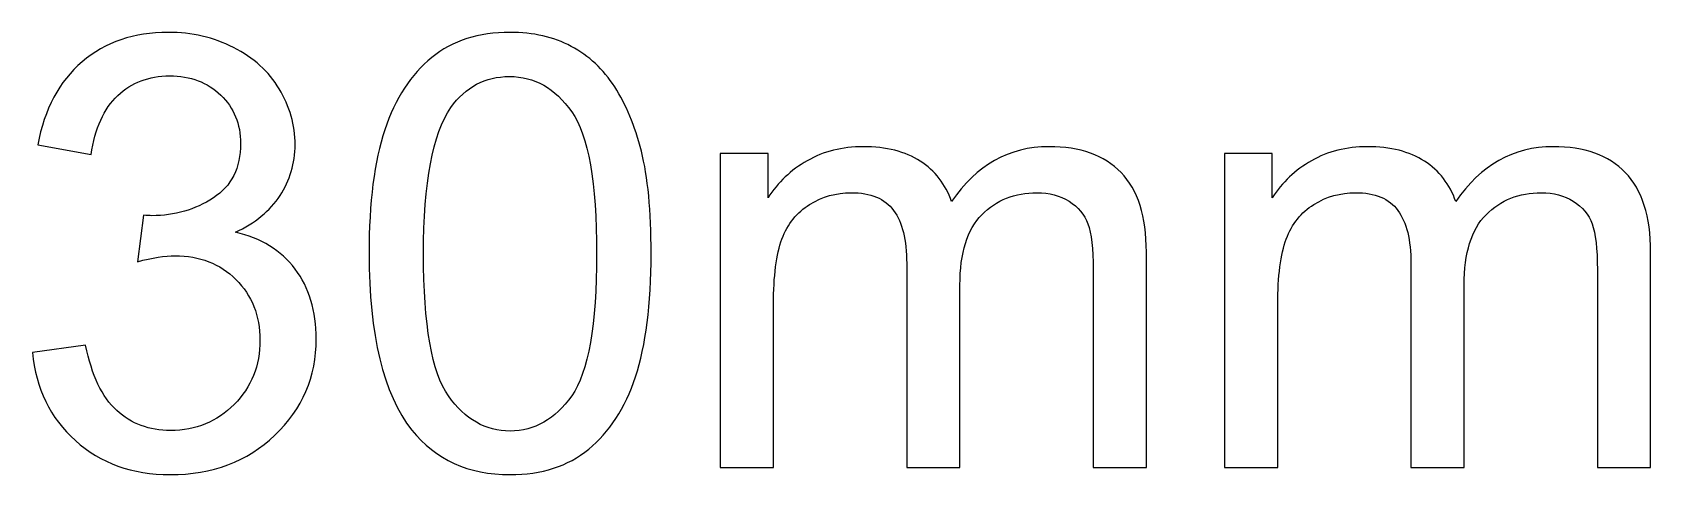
# Model space of a CAD drawing. Header units: millimetres. Extents: x 309 to 2032, y -1033 to 271.
# Drawn here: x 847.9 to 915.8, y -249.4 to -230.8 of the extents above; entities that cross this region are included whole.
import ezdxf

# ---------------------------------------------------------------- set-up
doc = ezdxf.new("R2010")
doc.units = ezdxf.units.MM
doc.header["$MEASUREMENT"] = 0
doc.layers.add('Layer 1', color=7, linetype='Continuous')

msp = doc.modelspace()

# ---------------------------------------------------------------- linework, layer by layer
at = {"layer": 'Layer 1', "color": 250}
for points, knots in [([(847.9455, -244.2339), (847.9455, -244.2339), (850.1807, -243.9291), (850.1807, -243.9291), (850.4389, -245.1991), (850.8707, -246.1135), (851.4846, -246.6723), (852.0984, -247.2311), (852.8519, -247.5105), (853.7452, -247.5105), (854.8035, -247.5105), (855.6967, -247.1464), (856.4164, -246.4183), (857.1361, -245.6902), (857.4959, -244.7885), (857.4959, -243.7132), (857.4959, -242.6887), (857.1615, -241.8421), (856.4884, -241.1732), (855.8195, -240.5086), (854.9686, -240.1741), (853.9314, -240.1741), (853.5081, -240.1741), (852.9832, -240.2588), (852.3524, -240.4239), (852.3524, -240.4239), (852.6022, -238.4681), (852.6022, -238.4681), (852.7503, -238.485), (852.8731, -238.4935), (852.962, -238.4935), (853.9187, -238.4935), (854.7739, -238.2437), (855.5401, -237.7484), (856.3021, -237.2531), (856.6831, -236.4911), (856.6831, -235.4624), (856.6831, -234.6454), (856.4037, -233.9681), (855.8491, -233.4304), (855.2946, -232.8928), (854.5791, -232.6261), (853.7028, -232.6261), (852.8308, -232.6261), (852.1069, -232.9013), (851.5269, -233.4516), (850.9469, -234.0019), (850.5744, -234.8274), (850.4093, -235.9281), (850.4093, -235.9281), (848.1741, -235.5217), (848.1741, -235.5217), (848.4493, -234.0231), (849.0673, -232.8589), (850.0368, -232.0334), (851.002, -231.2079), (852.2085, -230.7973), (853.6478, -230.7973), (854.6384, -230.7973), (855.5528, -231.009), (856.3868, -231.4365), (857.225, -231.8599), (857.8642, -232.4398), (858.3045, -233.1722), (858.749, -233.9088), (858.9691, -234.6877), (858.9691, -235.5132), (858.9691, -236.2964), (858.7574, -237.0076), (858.3383, -237.6511), (857.915, -238.2945), (857.2885, -238.8068), (856.463, -239.1878), (857.5382, -239.4333), (858.3722, -239.9498), (858.9691, -240.7329), (859.5618, -241.5119), (859.8581, -242.494), (859.8581, -243.6666), (859.8581, -245.2541), (859.2781, -246.6046), (858.1224, -247.7095), (856.9625, -248.8144), (855.4978, -249.3647), (853.7282, -249.3647), (852.1323, -249.3647), (850.8072, -248.8863), (849.7531, -247.9338), (848.6948, -246.9813), (848.0937, -245.7494), (847.9455, -244.2339)], [0, 0, 0, 0, 0.0333333, 0.0333333, 0.0333333, 0.0666667, 0.0666667, 0.0666667, 0.1, 0.1, 0.1, 0.1333333, 0.1333333, 0.1333333, 0.1666667, 0.1666667, 0.1666667, 0.2, 0.2, 0.2, 0.2333333, 0.2333333, 0.2333333, 0.2666667, 0.2666667, 0.2666667, 0.3, 0.3, 0.3, 0.3333333, 0.3333333, 0.3333333, 0.3666667, 0.3666667, 0.3666667, 0.4, 0.4, 0.4, 0.4333333, 0.4333333, 0.4333333, 0.4666667, 0.4666667, 0.4666667, 0.5, 0.5, 0.5, 0.5333333, 0.5333333, 0.5333333, 0.5666667, 0.5666667, 0.5666667, 0.6, 0.6, 0.6, 0.6333333, 0.6333333, 0.6333333, 0.6666667, 0.6666667, 0.6666667, 0.7, 0.7, 0.7, 0.7333333, 0.7333333, 0.7333333, 0.7666667, 0.7666667, 0.7666667, 0.8, 0.8, 0.8, 0.8333333, 0.8333333, 0.8333333, 0.8666667, 0.8666667, 0.8666667, 0.9, 0.9, 0.9, 0.9333333, 0.9333333, 0.9333333, 0.9666667, 0.9666667, 0.9666667, 1, 1, 1, 1]), ([(862.0721, -240.0852), (862.0721, -237.9389), (862.2922, -236.2033), (862.7325, -234.8909), (863.177, -233.5744), (863.8332, -232.5626), (864.7052, -231.8556), (865.5731, -231.1487), (866.6695, -230.7973), (867.9903, -230.7973), (868.964, -230.7973), (869.8191, -230.992), (870.5599, -231.3857), (871.2965, -231.7794), (871.9061, -232.3467), (872.3803, -233.0875), (872.8544, -233.8241), (873.2269, -234.7258), (873.4979, -235.7884), (873.773, -236.851), (873.9085, -238.2861), (873.9085, -240.0852), (873.9085, -242.2188), (873.6884, -243.946), (873.2523, -245.2584), (872.8163, -246.5749), (872.1601, -247.5867), (871.2881, -248.2979), (870.4202, -249.0091), (869.3196, -249.3647), (867.9903, -249.3647), (866.2419, -249.3647), (864.8661, -248.7424), (863.867, -247.4936), (862.669, -245.9696), (862.0721, -243.5015), (862.0721, -240.0852)], [0, 0, 0, 0, 0.0833333, 0.0833333, 0.0833333, 0.1666667, 0.1666667, 0.1666667, 0.25, 0.25, 0.25, 0.3333333, 0.3333333, 0.3333333, 0.4166667, 0.4166667, 0.4166667, 0.5, 0.5, 0.5, 0.5833333, 0.5833333, 0.5833333, 0.6666667, 0.6666667, 0.6666667, 0.75, 0.75, 0.75, 0.8333333, 0.8333333, 0.8333333, 0.9166667, 0.9166667, 0.9166667, 1, 1, 1, 1]), ([(864.3581, -240.0937), (864.3581, -243.0867), (864.7052, -245.0763), (865.4037, -246.0585), (866.1022, -247.0448), (866.9658, -247.5359), (867.9903, -247.5359), (869.0148, -247.5359), (869.8784, -247.0406), (870.5769, -246.0542), (871.2754, -245.0636), (871.6225, -243.0782), (871.6225, -240.0937), (871.6225, -237.1007), (871.2754, -235.1111), (870.5769, -234.1289), (869.8826, -233.1426), (869.0105, -232.6515), (867.9649, -232.6515), (866.9404, -232.6515), (866.1192, -233.0875), (865.5053, -233.9554), (864.7391, -235.0603), (864.3581, -237.1092), (864.3581, -240.0937)], [0, 0, 0, 0, 0.125, 0.125, 0.125, 0.25, 0.25, 0.25, 0.375, 0.375, 0.375, 0.5, 0.5, 0.5, 0.625, 0.625, 0.625, 0.75, 0.75, 0.75, 0.875, 0.875, 0.875, 1, 1, 1, 1]), ([(876.8083, -249.0599), (876.8083, -249.0599), (876.8083, -235.8773), (876.8083, -235.8773), (876.8083, -235.8773), (878.8149, -235.8773), (878.8149, -235.8773), (878.8149, -235.8773), (878.8149, -237.74), (878.8149, -237.74), (879.2255, -237.0965), (879.7759, -236.5758), (880.4617, -236.1863), (881.1475, -235.7926), (881.9264, -235.5979), (882.8027, -235.5979), (883.7764, -235.5979), (884.5765, -235.8011), (885.1988, -236.2033), (885.8211, -236.6097), (886.2613, -237.1727), (886.5153, -237.9008), (887.5652, -236.3641), (888.9241, -235.5979), (890.6005, -235.5979), (891.9128, -235.5979), (892.9246, -235.9577), (893.6273, -236.6816), (894.3343, -237.4055), (894.6899, -238.5189), (894.6899, -240.0217), (894.6899, -240.0217), (894.6899, -249.0599), (894.6899, -249.0599), (894.6899, -249.0599), (892.4547, -249.0599), (892.4547, -249.0599), (892.4547, -249.0599), (892.4547, -240.7626), (892.4547, -240.7626), (892.4547, -239.8736), (892.3785, -239.2301), (892.2346, -238.8364), (892.0906, -238.4427), (891.8282, -238.1294), (891.4429, -237.8881), (891.0619, -237.6468), (890.6132, -237.5283), (890.101, -237.5283), (889.1696, -237.5283), (888.3992, -237.8373), (887.7853, -238.4512), (887.1715, -239.0692), (886.8667, -240.0556), (886.8667, -241.4103), (886.8667, -241.4103), (886.8667, -249.0599), (886.8667, -249.0599), (886.8667, -249.0599), (884.6315, -249.0599), (884.6315, -249.0599), (884.6315, -249.0599), (884.6315, -240.5043), (884.6315, -240.5043), (884.6315, -239.5137), (884.4495, -238.7687), (884.0854, -238.2734), (883.7213, -237.7781), (883.1244, -237.5283), (882.2989, -237.5283), (881.6724, -237.5283), (881.0924, -237.6934), (880.559, -238.0236), (880.0256, -238.3538), (879.6404, -238.8364), (879.3991, -239.4756), (879.162, -240.1106), (879.0435, -241.0293), (879.0435, -242.2273), (879.0435, -242.2273), (879.0435, -249.0599), (879.0435, -249.0599), (879.0435, -249.0599), (876.8083, -249.0599), (876.8083, -249.0599)], [0, 0, 0, 0, 0.0357143, 0.0357143, 0.0357143, 0.0714286, 0.0714286, 0.0714286, 0.1071429, 0.1071429, 0.1071429, 0.1428571, 0.1428571, 0.1428571, 0.1785714, 0.1785714, 0.1785714, 0.2142857, 0.2142857, 0.2142857, 0.25, 0.25, 0.25, 0.2857143, 0.2857143, 0.2857143, 0.3214286, 0.3214286, 0.3214286, 0.3571429, 0.3571429, 0.3571429, 0.3928571, 0.3928571, 0.3928571, 0.4285714, 0.4285714, 0.4285714, 0.4642857, 0.4642857, 0.4642857, 0.5, 0.5, 0.5, 0.5357143, 0.5357143, 0.5357143, 0.5714286, 0.5714286, 0.5714286, 0.6071429, 0.6071429, 0.6071429, 0.6428571, 0.6428571, 0.6428571, 0.6785714, 0.6785714, 0.6785714, 0.7142857, 0.7142857, 0.7142857, 0.75, 0.75, 0.75, 0.7857143, 0.7857143, 0.7857143, 0.8214286, 0.8214286, 0.8214286, 0.8571429, 0.8571429, 0.8571429, 0.8928571, 0.8928571, 0.8928571, 0.9285714, 0.9285714, 0.9285714, 0.9642857, 0.9642857, 0.9642857, 1, 1, 1, 1]), ([(897.9665, -249.0599), (897.9665, -249.0599), (897.9665, -235.8773), (897.9665, -235.8773), (897.9665, -235.8773), (899.9731, -235.8773), (899.9731, -235.8773), (899.9731, -235.8773), (899.9731, -237.74), (899.9731, -237.74), (900.3837, -237.0965), (900.9341, -236.5758), (901.6199, -236.1863), (902.3057, -235.7926), (903.0846, -235.5979), (903.9609, -235.5979), (904.9346, -235.5979), (905.7347, -235.8011), (906.357, -236.2033), (906.9793, -236.6097), (907.4195, -237.1727), (907.6735, -237.9008), (908.7234, -236.3641), (910.0823, -235.5979), (911.7587, -235.5979), (913.071, -235.5979), (914.0828, -235.9577), (914.7855, -236.6816), (915.4925, -237.4055), (915.8481, -238.5189), (915.8481, -240.0217), (915.8481, -240.0217), (915.8481, -249.0599), (915.8481, -249.0599), (915.8481, -249.0599), (913.6129, -249.0599), (913.6129, -249.0599), (913.6129, -249.0599), (913.6129, -240.7626), (913.6129, -240.7626), (913.6129, -239.8736), (913.5367, -239.2301), (913.3928, -238.8364), (913.2488, -238.4427), (912.9864, -238.1294), (912.6011, -237.8881), (912.2201, -237.6468), (911.7714, -237.5283), (911.2592, -237.5283), (910.3278, -237.5283), (909.5574, -237.8373), (908.9435, -238.4512), (908.3297, -239.0692), (908.0249, -240.0556), (908.0249, -241.4103), (908.0249, -241.4103), (908.0249, -249.0599), (908.0249, -249.0599), (908.0249, -249.0599), (905.7897, -249.0599), (905.7897, -249.0599), (905.7897, -249.0599), (905.7897, -240.5043), (905.7897, -240.5043), (905.7897, -239.5137), (905.6077, -238.7687), (905.2436, -238.2734), (904.8795, -237.7781), (904.2826, -237.5283), (903.4571, -237.5283), (902.8306, -237.5283), (902.2506, -237.6934), (901.7172, -238.0236), (901.1838, -238.3538), (900.7986, -238.8364), (900.5573, -239.4756), (900.3202, -240.1106), (900.2017, -241.0293), (900.2017, -242.2273), (900.2017, -242.2273), (900.2017, -249.0599), (900.2017, -249.0599), (900.2017, -249.0599), (897.9665, -249.0599), (897.9665, -249.0599)], [0, 0, 0, 0, 0.0357143, 0.0357143, 0.0357143, 0.0714286, 0.0714286, 0.0714286, 0.1071429, 0.1071429, 0.1071429, 0.1428571, 0.1428571, 0.1428571, 0.1785714, 0.1785714, 0.1785714, 0.2142857, 0.2142857, 0.2142857, 0.25, 0.25, 0.25, 0.2857143, 0.2857143, 0.2857143, 0.3214286, 0.3214286, 0.3214286, 0.3571429, 0.3571429, 0.3571429, 0.3928571, 0.3928571, 0.3928571, 0.4285714, 0.4285714, 0.4285714, 0.4642857, 0.4642857, 0.4642857, 0.5, 0.5, 0.5, 0.5357143, 0.5357143, 0.5357143, 0.5714286, 0.5714286, 0.5714286, 0.6071429, 0.6071429, 0.6071429, 0.6428571, 0.6428571, 0.6428571, 0.6785714, 0.6785714, 0.6785714, 0.7142857, 0.7142857, 0.7142857, 0.75, 0.75, 0.75, 0.7857143, 0.7857143, 0.7857143, 0.8214286, 0.8214286, 0.8214286, 0.8571429, 0.8571429, 0.8571429, 0.8928571, 0.8928571, 0.8928571, 0.9285714, 0.9285714, 0.9285714, 0.9642857, 0.9642857, 0.9642857, 1, 1, 1, 1])]:
    msp.add_open_spline(points, degree=3, knots=knots, dxfattribs=at)

doc.saveas('drawing.dxf')
